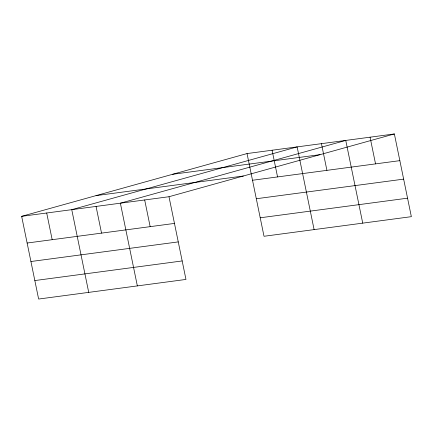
<?xml version="1.0" encoding="UTF-8"?>
<svg xmlns="http://www.w3.org/2000/svg" width="433" height="433" viewBox="0 0 433 433"><rect width="100%" height="100%" fill="white"/><g stroke="black" fill="none" stroke-linecap="round" stroke-linejoin="round"><path stroke-width="0.65" d="M21.65 216.332L168.989 196.723L185.968 279.437L38.629 299.046L21.65 216.332L247.032 153.563L394.371 133.954L411.35 216.668L264.011 236.277L247.032 153.563M168.989 196.723L394.371 133.954M172.653 174.277L319.998 154.668M96.029 195.619L243.368 176.009M252.509 180.258L399.848 160.648M256.304 198.742L403.648 179.132M27.127 243.027L174.467 223.417M260.217 217.788L407.556 198.179M30.922 261.516L178.266 241.901M34.835 280.562L182.174 260.947M370.058 137.191L375.541 163.88M362.73 223.136L345.75 140.427L120.369 203.196L137.348 285.904M321.438 143.664L326.915 170.353M314.104 229.609L297.13 146.895L71.748 209.664L88.722 292.378M272.081 150.229L277.558 176.924M144.676 199.959L150.159 226.648M96.056 206.433L101.533 233.122M46.699 212.998L52.177 239.693"/></g></svg>
